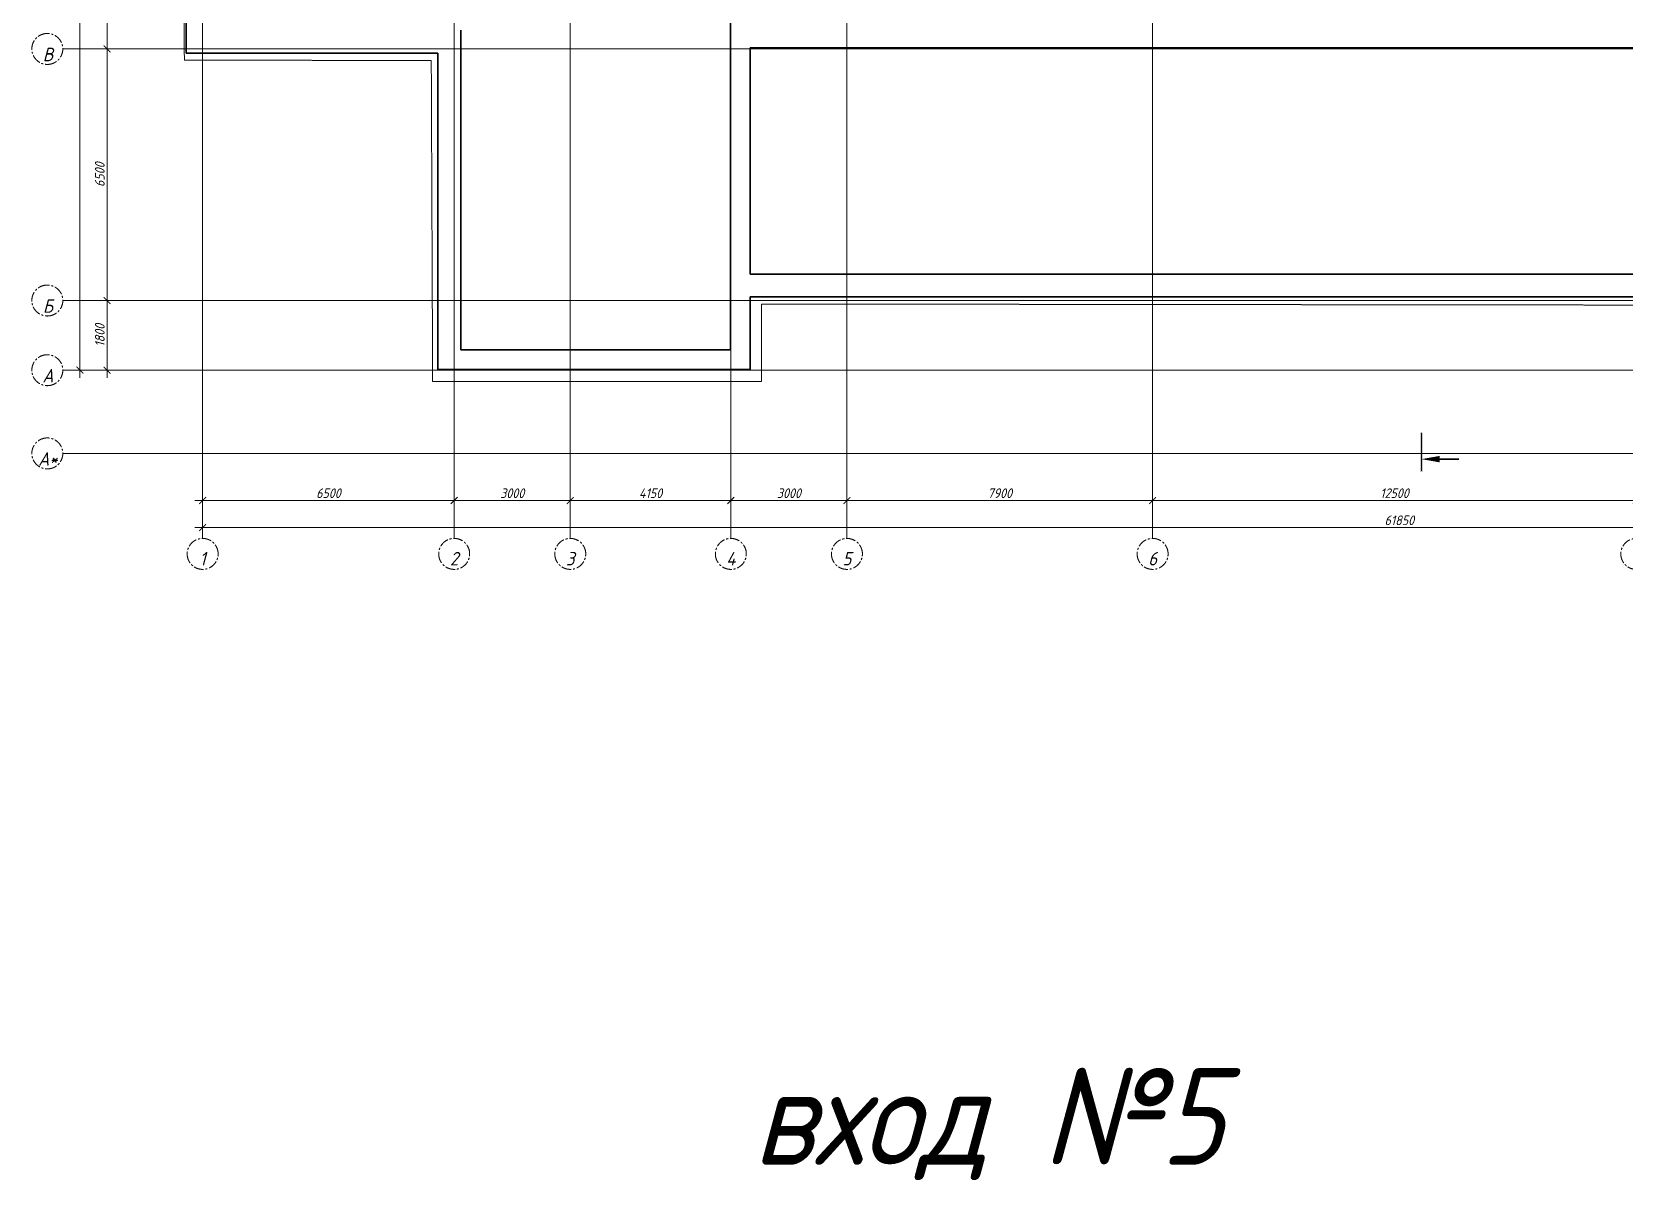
# Model space of a CAD drawing. Header units: millimetres. Extents: x 504091 to 2165846, y 135022 to 442887.
# Drawn here: x 1476816 to 1517966, y 284755 to 314424 of the extents above; entities that cross this region are included whole.
import ezdxf

# ---------------------------------------------------------------- set-up
doc = ezdxf.new("R2010")
doc.units = ezdxf.units.MM
for name, pattern in [('ADSK_Линия сетки', [25, 20, -2.5, 0, -2.5]), ('ADSK_Штрихпунктирная 2 точки_ш15 п1_5 п1_5 п1_5', [19.5, 15, -1.5, 0, -1.5, 0, -1.5]), ('осеваяX2', [4, 2.5, -0.5, 0.5, -0.5])]:
    doc.linetypes.add(name, pattern=pattern)
doc.layers.get('Defpoints').update_dxf_attribs({"color": 255})
for name, color, linetype, lineweight in [('Аннотация', 7, 'Continuous', 9), ('Оси', 165, 'осеваяX2', 13), ('размеры', 7, 'Continuous', 9), ('Разрезы', 7, 'Continuous', 9), ('Стены несущие', 7, 'Continuous', 30)]:
    doc.layers.add(name, color=color, linetype=linetype, lineweight=lineweight)
doc.layers.add('Линии', color=7, linetype='Continuous', lineweight=9, true_color=0x00a600)
doc.layers.add('Штриховка', color=252, linetype='Continuous')
doc.styles.add('GOST 2.304_new', font='isocpeur.ttf', dxfattribs={"width": 0.9, "oblique": 15})
doc.dimstyles.new('SPDS 1_100', dxfattribs={"dimscale": 100, "dimtxt": 2.5, "dimasz": 1.77, "dimexe": 1.25, "dimexo": 0.625, "dimtad": 1, "dimdec": 0, "dimrnd": 0.001, "dimzin": 9, "dimtxsty": 'GOST 2.304_new', "dimblk": 'ARCHTICK', "dimcen": 2.5, "dimdle": 2, "dimclrt": 256, "dimadec": 0, "dimazin": 2, "dimtfac": 0.75, "dimtdec": 0, "dimtmove": 1, "dimatfit": 3, "dimfxl": 0, "dimtolj": 1, "dimlwd": 9, "dimlwe": 9, "dimarcsym": 0})

# ---------------------------------------------------------------- blocks, each defined once
blk = doc.blocks.new('Разрез - Номер вида спереди_3_5 мм-16061-План подвала')
at = {"layer": 'Разрезы'}
for points in [[(9.8, 0.4), (9.8, -0.39), (-0.33, -0.39), (-0.33, 0.4)], [(2.18, -4.67), (3, 0), (3.82, -4.67)]]:
    blk.add_hatch(color=256, dxfattribs=at).paths.add_polyline_path(points)
at = {"layer": 'Разрезы', "lineweight": 30}
blk.add_line((3, -3), (3, -9.66), dxfattribs=at)
blk = doc.blocks.new('_ArchTick')
at = {"color": 0, "linetype": 'ByBlock', "const_width": 0.15}
blk.add_lwpolyline([(-0.5, -0.5), (0.5, 0.5)], dxfattribs=at)
blk = doc.blocks.new('*D511')
at = {"layer": 'Defpoints', "color": 0, "lineweight": 20, "transparency": 16777216}
for p in [(0, -1117), (6500, -1117), (6500, -1217)]:
    blk.add_point(p, dxfattribs=at)
at = {"layer": 'размеры', "color": 0, "lineweight": 9, "transparency": 16777216}
for p, q in [((-200, -1217), (6700, -1217)), ((0, -1179), (0, -1342)), ((6500, -1179), (6500, -1342))]:
    blk.add_line(p, q, dxfattribs=at)
at = {"layer": 'размеры', "color": 0, "lineweight": 9, "transparency": 16777216, "xscale": 177, "yscale": 177, "zscale": 177, "rotation": 180}
blk.add_blockref('_ArchTick', (0, -1217), dxfattribs=at)
at = {"layer": 'размеры', "color": 0, "lineweight": 9, "transparency": 16777216, "xscale": 177, "yscale": 177, "zscale": 177}
blk.add_blockref('_ArchTick', (6500, -1217), dxfattribs=at)
at = {"layer": 'размеры', "lineweight": 20, "transparency": 16777216, "insert": (3250, -1029), "char_height": 250, "width": 248.31, "attachment_point": 5, "style": 'GOST 2.304_new'}
blk.add_mtext('\\A1;6500', dxfattribs=at)
blk = doc.blocks.new('*D512')
at = {"layer": 'Defpoints', "color": 0, "lineweight": 20, "transparency": 16777216}
for p in [(6500, -1117), (9500, -1117), (9500, -1217)]:
    blk.add_point(p, dxfattribs=at)
at = {"layer": 'размеры', "color": 0, "lineweight": 9, "transparency": 16777216}
for p, q in [((6300, -1217), (9700, -1217)), ((6500, -1179), (6500, -1342)), ((9500, -1179), (9500, -1342))]:
    blk.add_line(p, q, dxfattribs=at)
at = {"layer": 'размеры', "color": 0, "lineweight": 9, "transparency": 16777216, "xscale": 177, "yscale": 177, "zscale": 177, "rotation": 180}
blk.add_blockref('_ArchTick', (6500, -1217), dxfattribs=at)
at = {"layer": 'размеры', "color": 0, "lineweight": 9, "transparency": 16777216, "xscale": 177, "yscale": 177, "zscale": 177}
blk.add_blockref('_ArchTick', (9500, -1217), dxfattribs=at)
at = {"layer": 'размеры', "lineweight": 20, "transparency": 16777216, "insert": (8000, -1029), "char_height": 250, "width": 248.31, "attachment_point": 5, "style": 'GOST 2.304_new'}
blk.add_mtext('\\A1;3000', dxfattribs=at)
blk = doc.blocks.new('*D513')
at = {"layer": 'Defpoints', "color": 0, "lineweight": 20, "transparency": 16777216}
for p in [(9500, -1117), (13650, -1117), (13650, -1217)]:
    blk.add_point(p, dxfattribs=at)
at = {"layer": 'размеры', "color": 0, "lineweight": 9, "transparency": 16777216}
for p, q in [((9300, -1217), (13850, -1217)), ((9500, -1179), (9500, -1342)), ((13650, -1179), (13650, -1342))]:
    blk.add_line(p, q, dxfattribs=at)
at = {"layer": 'размеры', "color": 0, "lineweight": 9, "transparency": 16777216, "xscale": 177, "yscale": 177, "zscale": 177, "rotation": 180}
blk.add_blockref('_ArchTick', (9500, -1217), dxfattribs=at)
at = {"layer": 'размеры', "color": 0, "lineweight": 9, "transparency": 16777216, "xscale": 177, "yscale": 177, "zscale": 177}
blk.add_blockref('_ArchTick', (13650, -1217), dxfattribs=at)
at = {"layer": 'размеры', "lineweight": 20, "transparency": 16777216, "insert": (11575, -1029), "char_height": 250, "width": 238.24, "attachment_point": 5, "style": 'GOST 2.304_new'}
blk.add_mtext('\\A1;4150', dxfattribs=at)
blk = doc.blocks.new('*D514')
at = {"layer": 'Defpoints', "color": 0, "lineweight": 20, "transparency": 16777216}
for p in [(13650, -1117), (16650, -1117), (16650, -1217)]:
    blk.add_point(p, dxfattribs=at)
at = {"layer": 'размеры', "color": 0, "lineweight": 9, "transparency": 16777216}
for p, q in [((13450, -1217), (16850, -1217)), ((13650, -1179), (13650, -1342)), ((16650, -1179), (16650, -1342))]:
    blk.add_line(p, q, dxfattribs=at)
at = {"layer": 'размеры', "color": 0, "lineweight": 9, "transparency": 16777216, "xscale": 177, "yscale": 177, "zscale": 177, "rotation": 180}
blk.add_blockref('_ArchTick', (13650, -1217), dxfattribs=at)
at = {"layer": 'размеры', "color": 0, "lineweight": 9, "transparency": 16777216, "xscale": 177, "yscale": 177, "zscale": 177}
blk.add_blockref('_ArchTick', (16650, -1217), dxfattribs=at)
at = {"layer": 'размеры', "lineweight": 20, "transparency": 16777216, "insert": (15150, -1029), "char_height": 250, "width": 248.31, "attachment_point": 5, "style": 'GOST 2.304_new'}
blk.add_mtext('\\A1;3000', dxfattribs=at)
blk = doc.blocks.new('*D515')
at = {"layer": 'Defpoints', "color": 0, "lineweight": 20, "transparency": 16777216}
for p in [(16650, -1117), (24550, -1117), (24550, -1217)]:
    blk.add_point(p, dxfattribs=at)
at = {"layer": 'размеры', "color": 0, "lineweight": 9, "transparency": 16777216}
for p, q in [((16450, -1217), (24750, -1217)), ((16650, -1179), (16650, -1342)), ((24550, -1179), (24550, -1342))]:
    blk.add_line(p, q, dxfattribs=at)
at = {"layer": 'размеры', "color": 0, "lineweight": 9, "transparency": 16777216, "xscale": 177, "yscale": 177, "zscale": 177, "rotation": 180}
blk.add_blockref('_ArchTick', (16650, -1217), dxfattribs=at)
at = {"layer": 'размеры', "color": 0, "lineweight": 9, "transparency": 16777216, "xscale": 177, "yscale": 177, "zscale": 177}
blk.add_blockref('_ArchTick', (24550, -1217), dxfattribs=at)
at = {"layer": 'размеры', "lineweight": 20, "transparency": 16777216, "insert": (20600, -1029), "char_height": 250, "width": 248.31, "attachment_point": 5, "style": 'GOST 2.304_new'}
blk.add_mtext('\\A1;7900', dxfattribs=at)
blk = doc.blocks.new('*D516')
at = {"layer": 'Defpoints', "color": 0, "lineweight": 20, "transparency": 16777216}
for p in [(24550, -1117), (37050, -1117), (37050, -1217)]:
    blk.add_point(p, dxfattribs=at)
at = {"layer": 'размеры', "color": 0, "lineweight": 9, "transparency": 16777216}
for p, q in [((24350, -1217), (37250, -1217)), ((24550, -1179), (24550, -1342)), ((37050, -1179), (37050, -1342))]:
    blk.add_line(p, q, dxfattribs=at)
at = {"layer": 'размеры', "color": 0, "lineweight": 9, "transparency": 16777216, "xscale": 177, "yscale": 177, "zscale": 177, "rotation": 180}
blk.add_blockref('_ArchTick', (24550, -1217), dxfattribs=at)
at = {"layer": 'размеры', "color": 0, "lineweight": 9, "transparency": 16777216, "xscale": 177, "yscale": 177, "zscale": 177}
blk.add_blockref('_ArchTick', (37050, -1217), dxfattribs=at)
at = {"layer": 'размеры', "lineweight": 20, "transparency": 16777216, "insert": (30800, -1029), "char_height": 250, "width": 291.93, "attachment_point": 5, "style": 'GOST 2.304_new'}
blk.add_mtext('\\A1;12500', dxfattribs=at)
blk = doc.blocks.new('Ось сетки - Круг_Ø8 мм-8258-План подвала')
at = {"layer": 'Оси', "linetype": 'ByBlock', "lineweight": 20}
for start, end in [(360, 180), (180, 360)]:
    blk.add_arc((0, 0), 4, start, end, dxfattribs=at)
blk = doc.blocks.new('*D517')
at = {"layer": 'Defpoints', "color": 0, "lineweight": 20, "transparency": 16777216}
for p in [(0, -1817), (61850, -1817), (61850, -1917)]:
    blk.add_point(p, dxfattribs=at)
at = {"layer": 'размеры', "color": 0, "lineweight": 9, "transparency": 16777216}
for p, q in [((-200, -1917), (62050, -1917)), ((0, -1879), (0, -2042)), ((61850, -1879), (61850, -2042))]:
    blk.add_line(p, q, dxfattribs=at)
at = {"layer": 'размеры', "color": 0, "lineweight": 9, "transparency": 16777216, "xscale": 177, "yscale": 177, "zscale": 177, "rotation": 180}
blk.add_blockref('_ArchTick', (0, -1917), dxfattribs=at)
at = {"layer": 'размеры', "color": 0, "lineweight": 9, "transparency": 16777216, "xscale": 177, "yscale": 177, "zscale": 177}
blk.add_blockref('_ArchTick', (61850, -1917), dxfattribs=at)
at = {"layer": 'размеры', "lineweight": 20, "transparency": 16777216, "insert": (30925, -1729), "char_height": 250, "width": 291.93, "attachment_point": 5, "style": 'GOST 2.304_new'}
blk.add_mtext('\\A1;61850', dxfattribs=at)
blk = doc.blocks.new('*D518')
at = {"layer": 'Defpoints', "color": 0, "lineweight": 20, "transparency": 16777216}
for p in [(-3071, 45200), (-3171, 2150), (-3071, 2150)]:
    blk.add_point(p, dxfattribs=at)
at = {"layer": 'размеры', "color": 0, "lineweight": 9, "transparency": 16777216}
for p, q in [((-3171, 45400), (-3171, 1950)), ((-3133, 45200), (-3296, 45200)), ((-3133, 2150), (-3296, 2150))]:
    blk.add_line(p, q, dxfattribs=at)
at = {"layer": 'размеры', "color": 0, "lineweight": 9, "transparency": 16777216, "xscale": 177, "yscale": 177, "zscale": 177}
for p, rotation in [((-3171, 45200), 90), ((-3171, 2150), 270)]:
    blk.add_blockref('_ArchTick', p, dxfattribs=dict(at, rotation=rotation))
at = {"layer": 'размеры', "lineweight": 20, "transparency": 16777216, "insert": (-3358, 23675), "char_height": 250, "width": 318.77, "attachment_point": 5, "rotation": 90, "style": 'GOST 2.304_new'}
blk.add_mtext('\\A1;43050', dxfattribs=at)
blk = doc.blocks.new('*D522')
at = {"layer": 'Defpoints', "color": 0, "lineweight": 20, "transparency": 16777216}
for p in [(-2371, 15100), (-2471, 10450), (-2371, 10450)]:
    blk.add_point(p, dxfattribs=at)
at = {"layer": 'размеры', "color": 0, "lineweight": 9, "transparency": 16777216}
for p, q in [((-2471, 15300), (-2471, 10250)), ((-2433, 15100), (-2596, 15100)), ((-2433, 10450), (-2596, 10450))]:
    blk.add_line(p, q, dxfattribs=at)
at = {"layer": 'размеры', "color": 0, "lineweight": 9, "transparency": 16777216, "xscale": 177, "yscale": 177, "zscale": 177}
for p, rotation in [((-2471, 15100), 90), ((-2471, 10450), 270)]:
    blk.add_blockref('_ArchTick', p, dxfattribs=dict(at, rotation=rotation))
at = {"layer": 'размеры', "lineweight": 20, "transparency": 16777216, "insert": (-2658, 12775), "char_height": 250, "width": 256.7, "attachment_point": 5, "rotation": 90, "style": 'GOST 2.304_new'}
blk.add_mtext('\\A1;4650', dxfattribs=at)
blk = doc.blocks.new('*D523')
at = {"layer": 'Defpoints', "color": 0, "lineweight": 20, "transparency": 16777216}
for p in [(-2371, 10450), (-2471, 3950), (-2371, 3950)]:
    blk.add_point(p, dxfattribs=at)
at = {"layer": 'размеры', "color": 0, "lineweight": 9, "transparency": 16777216}
for p, q in [((-2433, 10450), (-2596, 10450)), ((-2471, 10650), (-2471, 3750)), ((-2433, 3950), (-2596, 3950))]:
    blk.add_line(p, q, dxfattribs=at)
at = {"layer": 'размеры', "color": 0, "lineweight": 9, "transparency": 16777216, "xscale": 177, "yscale": 177, "zscale": 177}
for p, rotation in [((-2471, 10450), 90), ((-2471, 3950), 270)]:
    blk.add_blockref('_ArchTick', p, dxfattribs=dict(at, rotation=rotation))
at = {"layer": 'размеры', "lineweight": 20, "transparency": 16777216, "insert": (-2658, 7200), "char_height": 250, "width": 248.31, "attachment_point": 5, "rotation": 90, "style": 'GOST 2.304_new'}
blk.add_mtext('\\A1;6500', dxfattribs=at)
blk = doc.blocks.new('*D524')
at = {"layer": 'Defpoints', "color": 0, "lineweight": 20, "transparency": 16777216}
for p in [(-2371, 3950), (-2471, 2150), (-2371, 2150)]:
    blk.add_point(p, dxfattribs=at)
at = {"layer": 'размеры', "color": 0, "lineweight": 9, "transparency": 16777216}
for p, q in [((-2471, 4150), (-2471, 1950)), ((-2433, 3950), (-2596, 3950)), ((-2433, 2150), (-2596, 2150))]:
    blk.add_line(p, q, dxfattribs=at)
at = {"layer": 'размеры', "color": 0, "lineweight": 9, "transparency": 16777216, "xscale": 177, "yscale": 177, "zscale": 177}
for p, rotation in [((-2471, 3950), 90), ((-2471, 2150), 270)]:
    blk.add_blockref('_ArchTick', p, dxfattribs=dict(at, rotation=rotation))
at = {"layer": 'размеры', "lineweight": 20, "transparency": 16777216, "insert": (-2658, 3050), "char_height": 250, "width": 229.85, "attachment_point": 5, "rotation": 90, "style": 'GOST 2.304_new'}
blk.add_mtext('\\A1;1800', dxfattribs=at)
blk = doc.blocks.new('оси')
at = {"layer": 'Оси', "linetype": 'ADSK_Линия сетки'}
for p, q in [((0, -2196.5), (0, 46265.1)), ((6500, -2196.5), (6500, 46378)), ((9500, -2196.5), (9500, 46378)), ((24550, -2196.5), (24550, 46378)), ((13650, -2196.5), (13650, 23921.3)), ((16650, -2196.5), (16650, 23921.3)), ((-3614.3, 10450), (62615.4, 10450)), ((-3614.3, 3950), (62615.4, 3950)), ((-3614.3, 2150), (62505.3, 2150)), ((-3614.3, 0), (62505.3, 0))]:
    blk.add_line(p, q, dxfattribs=at)
at = {"layer": 'Оси', "lineweight": 20, "xscale": 99.99999999999993, "yscale": 99.99999999999993, "zscale": 99.99999999999993, "rotation": 270}
for p in [(-4014.3, 10450), (-4014.3, 3950), (-4014.3, 2150), (-4014.3, 0)]:
    blk.add_blockref('Ось сетки - Круг_Ø8 мм-8258-План подвала', p, dxfattribs=at)
at = {"layer": 'Оси', "lineweight": 20, "xscale": 99.99999999999993, "yscale": 99.99999999999993, "zscale": 99.99999999999993}
for p in [(0, -2596.5), (6500, -2596.5), (9500, -2596.5), (13650, -2596.5), (16650, -2596.5), (24550, -2596.5), (37050, -2596.5)]:
    blk.add_blockref('Ось сетки - Круг_Ø8 мм-8258-План подвала', p, dxfattribs=at)
at = {"layer": 'Оси', "char_height": 350, "attachment_point": 5, "line_spacing_factor": 1.022766, "style": 'GOST 2.304_new'}
for s, insert, width in [('\\pt89.999,180.0015,270.0005,359.9995,449.9985,540.001,630,719.999,810.0015,900.0005,989.9995,1079.9985,1170.001,1260,1349.999,1440.0015,1530.0005,1619.9995,1709.9985,1800.001,1890,1979.999,2070.0015,2160.0005,2249.9995,2339.9985,2430.001,2520,2609.999,2700.0015,2790.0005,2879.9995;В', (-3999.4, 10307.1), 261.9), ('\\pt89.999,180.0015,270.0005,359.9995,449.9985,540.001,630,719.999,810.0015,900.0005,989.9995,1079.9985,1170.001,1260,1349.999,1440.0015,1530.0005,1619.9995,1709.9985,1800.001,1890,1979.999,2070.0015,2160.0005,2249.9995,2339.9985,2430.001,2520,2609.999,2700.0015,2790.0005,2879.9995;Б', (-3999.4, 3807.1), 261.9), ('\\pt89.999,180.0015,270.0005,359.9995,449.9985,540.001,630,719.999,810.0015,900.0005,989.9995,1079.9985,1170.001,1260,1349.999,1440.0015,1530.0005,1619.9995,1709.9985,1800.001,1890,1979.999,2070.0015,2160.0005,2249.9995,2339.9985,2430.001,2520,2609.999,2700.0015,2790.0005,2879.9995;А', (-3999.4, 2007.1), 291.6), ('\\pt89.999,180.0015,270.0005,359.9995,449.9985,540.001,630,719.999,810.0015,900.0005,989.9995,1079.9985,1170.001,1260,1349.999,1440.0015,1530.0005,1619.9995,1709.9985,1800.001,1890,1979.999,2070.0015,2160.0005,2249.9995,2339.9985,2430.001,2520,2609.999,2700.0015,2790.0005,2879.9995;А*', (-3999.8, -142.9), 512.1), ('\\pt89.999,180.0015,270.0005,359.9995,449.9985,540.001,630,719.999,810.0015,900.0005,989.9995,1079.9985,1170.001,1260,1349.999,1440.0015,1530.0005,1619.9995,1709.9985,1800.001,1890,1979.999,2070.0015,2160.0005,2249.9995,2339.9985,2430.001,2520,2609.999,2700.0015,2790.0005,2879.9995;1', (-0.8, -2719.4), 161.1), ('\\pt89.999,180.0015,270.0005,359.9995,449.9985,540.001,630,719.999,810.0015,900.0005,989.9995,1079.9985,1170.001,1260,1349.999,1440.0015,1530.0005,1619.9995,1709.9985,1800.001,1890,1979.999,2070.0015,2160.0005,2249.9995,2339.9985,2430.001,2520,2609.999,2700.0015,2790.0005,2879.9995;2', (6499.2, -2719.4), 232.2), ('\\pt89.999,180.0015,270.0005,359.9995,449.9985,540.001,630,719.999,810.0015,900.0005,989.9995,1079.9985,1170.001,1260,1349.999,1440.0015,1530.0005,1619.9995,1709.9985,1800.001,1890,1979.999,2070.0015,2160.0005,2249.9995,2339.9985,2430.001,2520,2609.999,2700.0015,2790.0005,2879.9995;3', (9499.2, -2719.4), 225.9), ('\\pt89.999,180.0015,270.0005,359.9995,449.9985,540.001,630,719.999,810.0015,900.0005,989.9995,1079.9985,1170.001,1260,1349.999,1440.0015,1530.0005,1619.9995,1709.9985,1800.001,1890,1979.999,2070.0015,2160.0005,2249.9995,2339.9985,2430.001,2520,2609.999,2700.0015,2790.0005,2879.9995;4', (13649.6, -2719.4), 261.9), ('\\pt89.999,180.0015,270.0005,359.9995,449.9985,540.001,630,719.999,810.0015,900.0005,989.9995,1079.9985,1170.001,1260,1349.999,1440.0015,1530.0005,1619.9995,1709.9985,1800.001,1890,1979.999,2070.0015,2160.0005,2249.9995,2339.9985,2430.001,2520,2609.999,2700.0015,2790.0005,2879.9995;5', (16649.2, -2719.4), 232.2), ('\\pt89.999,180.0015,270.0005,359.9995,449.9985,540.001,630,719.999,810.0015,900.0005,989.9995,1079.9985,1170.001,1260,1349.999,1440.0015,1530.0005,1619.9995,1709.9985,1800.001,1890,1979.999,2070.0015,2160.0005,2249.9995,2339.9985,2430.001,2520,2609.999,2700.0015,2790.0005,2879.9995;6', (24549.2, -2719.4), 232.2)]:
    blk.add_mtext(s, dxfattribs=dict(at, insert=insert, width=width))
at = {"layer": 'размеры', "lineweight": 20}
for base, p1, p2, picture, middle in [((-3170.6, 2150), (-3070.6, 45200), (-3070.6, 2150), '*D518', (-3358.1, 23675)), ((-2470.6, 10450), (-2370.6, 15100), (-2370.6, 10450), '*D522', (-2658.1, 12775)), ((-2470.6, 3950), (-2370.6, 10450), (-2370.6, 3950), '*D523', (-2658.1, 7200)), ((-2470.6, 2150), (-2370.6, 3950), (-2370.6, 2150), '*D524', (-2658.1, 3050))]:
    dim = blk.add_linear_dim(base=base, p1=p1, p2=p2, angle=90, dimstyle='SPDS 1_100', dxfattribs=at)
    dim.commit()
    dim.dimension.update_dxf_attribs({"geometry": picture, "text_midpoint": middle})
for base, p1, p2, picture, middle in [((6500, -1216.6), (0, -1116.6), (6500, -1116.6), '*D511', (3250, -1029.1)), ((9500, -1216.6), (6500, -1116.6), (9500, -1116.6), '*D512', (8000, -1029.1)), ((13650, -1216.6), (9500, -1116.6), (13650, -1116.6), '*D513', (11575, -1029.1)), ((16650, -1216.6), (13650, -1116.6), (16650, -1116.6), '*D514', (15150, -1029.1)), ((24550, -1216.6), (16650, -1116.6), (24550, -1116.6), '*D515', (20600, -1029.1)), ((37050, -1216.6), (24550, -1116.6), (37050, -1116.6), '*D516', (30800, -1029.1)), ((61850, -1916.6), (0, -1816.6), (61850, -1816.6), '*D517', (30925, -1729.1))]:
    dim = blk.add_linear_dim(base=base, p1=p1, p2=p2, dimstyle='SPDS 1_100', dxfattribs=at)
    dim.commit()
    dim.dimension.update_dxf_attribs({"geometry": picture, "text_midpoint": middle})

msp = doc.modelspace()

# ---------------------------------------------------------------- linework, layer by layer
at = {"layer": 'Линии', "color": 7, "linetype": 'ADSK_Штрихпунктирная 2 точки_ш15 п1_5 п1_5 п1_5'}
for p, q in [((1480660.5267, 330616.9719), (1480757.313, 313695.8181)), ((1480757.313, 313695.8181), (1487138.3058, 313680.3962)), ((1487138.3058, 313680.3962), (1487173.6314, 305392.2313)), ((1495668.5002, 305391.4035), (1495668.6951, 307391.4035)), ((1495668.6951, 307391.4035), (1528955.4474, 307352.0642)), ((1487173.6314, 305392.2313), (1495668.5002, 305391.4035))]:
    msp.add_line(p, q, dxfattribs=at)
at = {"layer": 'Разрезы', "lineweight": 20}
msp.add_line((1512727.2806, 304061.8888), (1512727.2806, 303083.6612), dxfattribs=at)
at = {"layer": 'Стены несущие'}
for p, q in [((1480802.739, 313950.0361), (1480802.739, 339559.8485)), ((1494868.6611, 318565.3101), (1494868.6611, 306208.0701)), ((1487901.1648, 306208.0701), (1487901.1648, 314465.6392)), ((1495378.6611, 308165.2035), (1495378.6611, 314012.1811)), ((1495378.6611, 314012.1811), (1529227.2597, 314012.1811)), ((1480802.739, 313950.0361), (1480807.0706, 313950.0361)), ((1480807.0706, 313950.0361), (1480807.5141, 313875.6392)), ((1480807.5141, 313875.6392), (1487311.1648, 313875.6392)), ((1487311.1648, 313875.6392), (1487311.1648, 305698.0701)), ((1529227.2597, 308165.2035), (1495378.6611, 308165.2035)), ((1495378.6611, 305698.0701), (1495378.6611, 307575.2035)), ((1495378.6611, 307575.2035), (1529227.2597, 307575.2035)), ((1494868.6611, 306208.0701), (1487901.1648, 306208.0701)), ((1487311.1648, 305698.0701), (1495378.6611, 305698.0701))]:
    msp.add_line(p, q, dxfattribs=at)

# ---------------------------------------------------------------- block references
at = {"layer": 'Разрезы', "lineweight": 50, "xscale": 100.0000000000004, "yscale": 100.0000000000004, "zscale": 100.0000000000004, "rotation": 90}
msp.add_blockref('Разрез - Номер вида спереди_3_5 мм-16061-План подвала', (1512727.2806, 303083.6612), dxfattribs=at)
at = {"layer": 'Штриховка'}
msp.add_blockref('оси', (1481230.092, 303531.9719), dxfattribs=at)

# ---------------------------------------------------------------- texts
at = {"layer": 'Аннотация', "lineweight": 9, "insert": (1470716.9541, 287652.1469), "char_height": 2500, "attachment_point": 1, "line_spacing_factor": 1.022766, "style": 'GOST 2.304_new'}
msp.add_mtext_dynamic_manual_height_columns('\\pi24728.20735;вход №5', width=62271.160661, gutter_width=18773.3046, heights=[1983.7092], dxfattribs=at)

doc.saveas('drawing.dxf')
